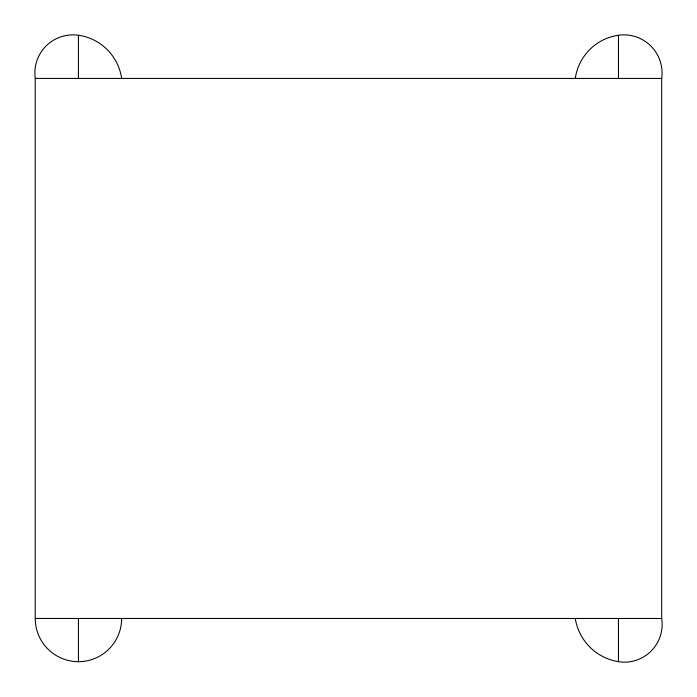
<?xml version="1.0" encoding="UTF-8"?>
<svg xmlns="http://www.w3.org/2000/svg" width="697" height="697" viewBox="0 0 697 697"><rect width="100%" height="100%" fill="white"/><g stroke="black" fill="none" stroke-linecap="round" stroke-linejoin="round"><path stroke-width="1.05" d="M121.635 618.474A43.205 43.205 0 0 1 78.43 661.68A43.205 43.205 0 0 1 35.233 618.474L35.233 78.43L661.68 78.43L661.68 618.474A37.743 37.743 0 0 1 618.474 661.68A52.014 52.014 0 0 1 575.278 618.474M35.233 618.474L661.68 618.474M661.68 78.43A38.187 38.187 0 0 0 618.474 35.233L618.474 78.43M618.474 618.474L618.474 661.68M35.233 78.43A38.187 38.187 0 0 1 78.43 35.233L78.43 78.43M78.43 618.474L78.43 661.68M575.278 78.43A50.916 50.916 0 0 1 618.474 35.233M78.43 35.233A50.916 50.916 0 0 1 121.635 78.43"/></g></svg>
